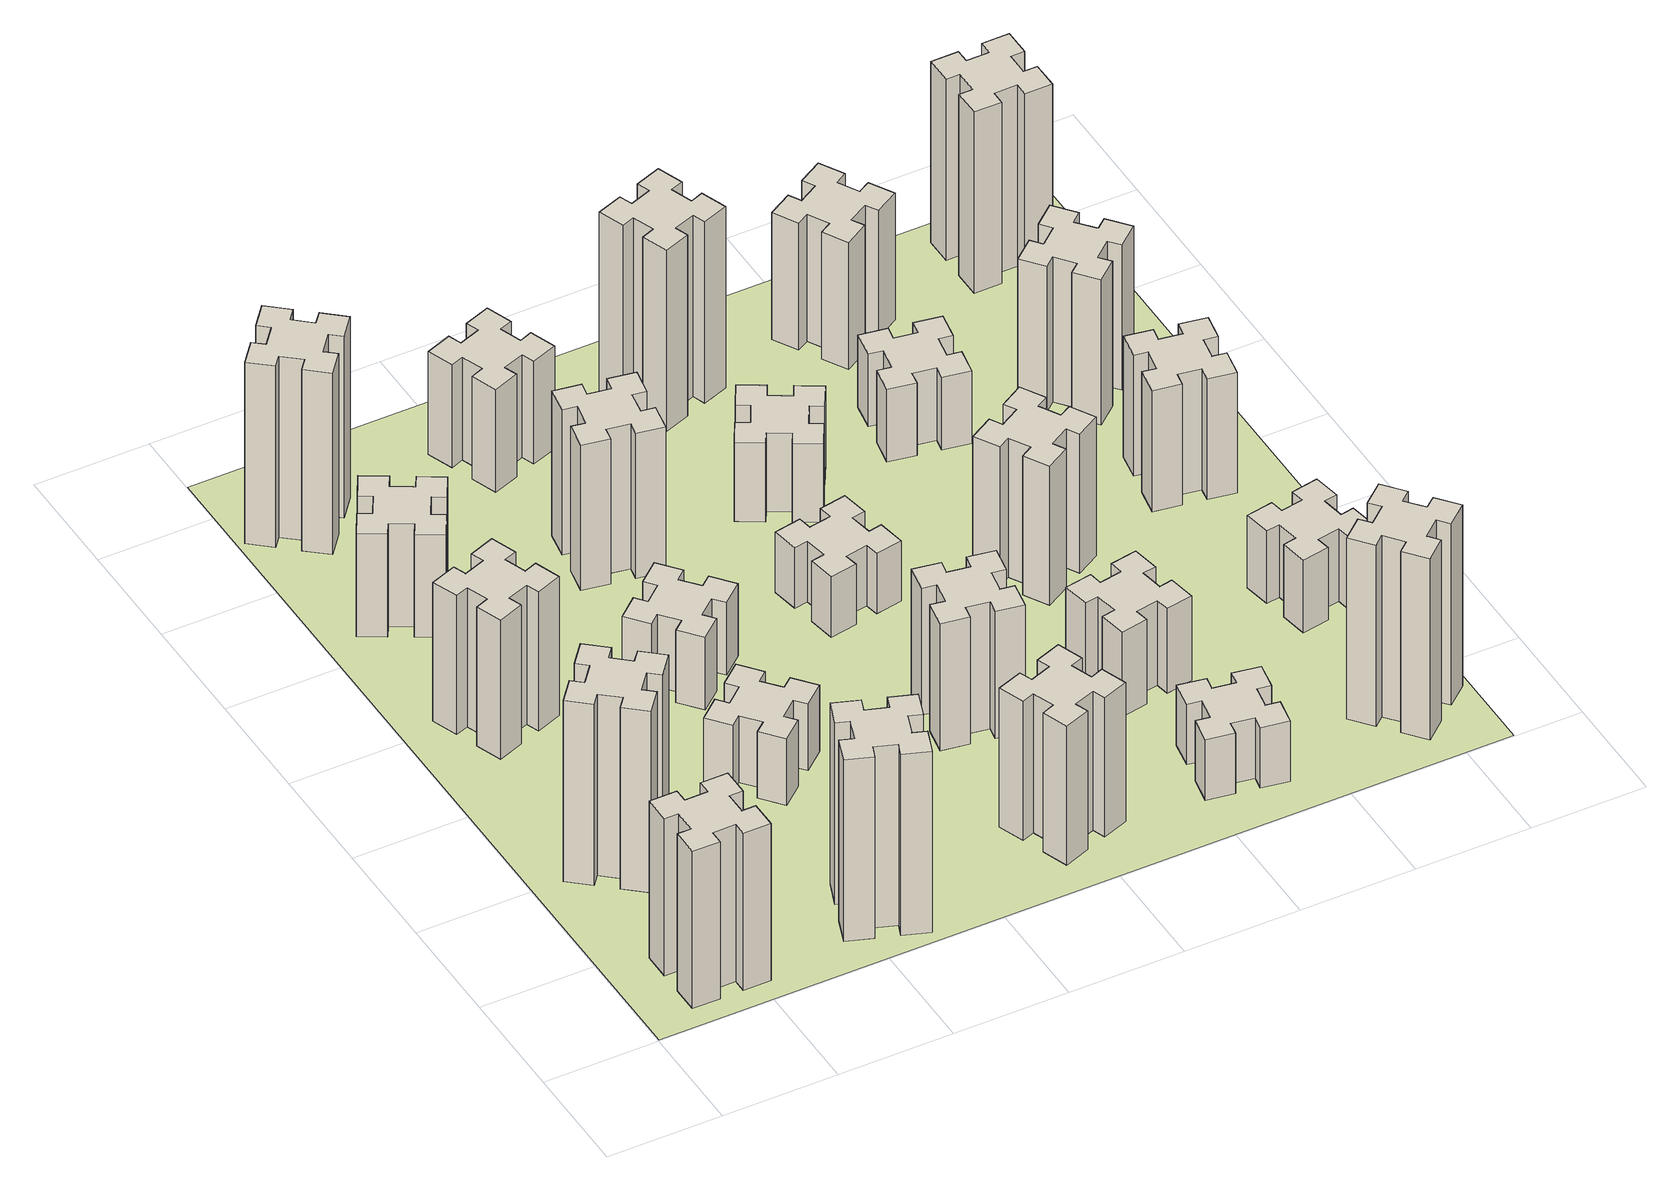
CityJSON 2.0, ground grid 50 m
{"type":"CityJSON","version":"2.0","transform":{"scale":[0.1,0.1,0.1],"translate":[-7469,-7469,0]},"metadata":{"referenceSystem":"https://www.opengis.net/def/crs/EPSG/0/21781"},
"CityObjects":{
"building1":{"type":"Building","attributes":{"class":"1000","function":"1000","usage":"1000","yearOfConstruction":2016,"roofType":"1000","measuredHeight":78,"storeysAboveGround":30,"storeysBelowGround":0},"geometry":[{"type":"Solid","lod":"1","boundaries":[[[[0,1,2,3,4,5,6,7,8,9,10,11,12,13,14,15,16,17,18,19]],[[17,16,20,21]],[[16,15,22,20]],[[15,14,23,22]],[[14,13,24,23]],[[13,12,25,24]],[[12,11,26,25]],[[11,10,27,26]],[[10,9,28,27]],[[9,8,29,28]],[[8,7,30,29]],[[7,6,31,30]],[[6,5,32,31]],[[5,4,33,32]],[[4,3,34,33]],[[3,2,35,34]],[[2,1,36,35]],[[1,0,37,36]],[[0,19,38,37]],[[19,18,39,38]],[[18,17,21,39]],[[24,25,26,27,28,29,30,31,32,33,34,35,36,37,38,39,21,20,22,23]]]]}]},
"building2":{"type":"Building","attributes":{"class":"1000","function":"1000","usage":"1000","yearOfConstruction":2016,"roofType":"1000","measuredHeight":90,"storeysAboveGround":30,"storeysBelowGround":0},"geometry":[{"type":"Solid","lod":"1","boundaries":[[[[40,41,42,43,44,45,46,47,48,49,50,51,52,53,54,55,56,57,58,59]],[[57,56,60,61]],[[56,55,62,60]],[[55,54,63,62]],[[54,53,64,63]],[[53,52,65,64]],[[52,51,66,65]],[[51,50,67,66]],[[50,49,68,67]],[[49,48,69,68]],[[48,47,70,69]],[[47,46,71,70]],[[46,45,72,71]],[[45,44,73,72]],[[44,43,74,73]],[[43,42,75,74]],[[42,41,76,75]],[[41,40,77,76]],[[40,59,78,77]],[[59,58,79,78]],[[58,57,61,79]],[[64,65,66,67,68,69,70,71,72,73,74,75,76,77,78,79,61,60,62,63]]]]}]},
"building3":{"type":"Building","attributes":{"class":"1000","function":"1000","usage":"1000","yearOfConstruction":2016,"roofType":"1000","measuredHeight":69,"storeysAboveGround":30,"storeysBelowGround":0},"geometry":[{"type":"Solid","lod":"1","boundaries":[[[[80,81,82,83,84,85,86,87,88,89,90,91,92,93,94,95,96,97,98,99]],[[97,96,100,101]],[[96,95,102,100]],[[95,94,103,102]],[[94,93,104,103]],[[93,92,105,104]],[[92,91,106,105]],[[91,90,107,106]],[[90,89,108,107]],[[89,88,109,108]],[[88,87,110,109]],[[87,86,111,110]],[[86,85,112,111]],[[85,84,113,112]],[[84,83,114,113]],[[83,82,115,114]],[[82,81,116,115]],[[81,80,117,116]],[[80,99,118,117]],[[99,98,119,118]],[[98,97,101,119]],[[104,105,106,107,108,109,110,111,112,113,114,115,116,117,118,119,101,100,102,103]]]]}]},
"building4":{"type":"Building","attributes":{"class":"1000","function":"1000","usage":"1000","yearOfConstruction":2016,"roofType":"1000","measuredHeight":51,"storeysAboveGround":30,"storeysBelowGround":0},"geometry":[{"type":"Solid","lod":"1","boundaries":[[[[120,121,122,123,124,125,126,127,128,129,130,131,132,133,134,135,136,137,138,139]],[[137,136,140,141]],[[136,135,142,140]],[[135,134,143,142]],[[134,133,144,143]],[[133,132,145,144]],[[132,131,146,145]],[[131,130,147,146]],[[130,129,148,147]],[[129,128,149,148]],[[128,127,150,149]],[[127,126,151,150]],[[126,125,152,151]],[[125,124,153,152]],[[124,123,154,153]],[[123,122,155,154]],[[122,121,156,155]],[[121,120,157,156]],[[120,139,158,157]],[[139,138,159,158]],[[138,137,141,159]],[[144,145,146,147,148,149,150,151,152,153,154,155,156,157,158,159,141,140,142,143]]]]}]},
"building5":{"type":"Building","attributes":{"class":"1000","function":"1000","usage":"1000","yearOfConstruction":2016,"roofType":"1000","measuredHeight":90,"storeysAboveGround":30,"storeysBelowGround":0},"geometry":[{"type":"Solid","lod":"1","boundaries":[[[[160,161,162,163,164,165,166,167,168,169,170,171,172,173,174,175,176,177,178,179]],[[177,176,180,181]],[[176,175,182,180]],[[175,174,183,182]],[[174,173,184,183]],[[173,172,185,184]],[[172,171,186,185]],[[171,170,187,186]],[[170,169,188,187]],[[169,168,189,188]],[[168,167,190,189]],[[167,166,191,190]],[[166,165,192,191]],[[165,164,193,192]],[[164,163,194,193]],[[163,162,195,194]],[[162,161,196,195]],[[161,160,197,196]],[[160,179,198,197]],[[179,178,199,198]],[[178,177,181,199]],[[184,185,186,187,188,189,190,191,192,193,194,195,196,197,198,199,181,180,182,183]]]]}]},
"building6":{"type":"Building","attributes":{"class":"1000","function":"1000","usage":"1000","yearOfConstruction":2016,"roofType":"1000","measuredHeight":90,"storeysAboveGround":30,"storeysBelowGround":0},"geometry":[{"type":"Solid","lod":"1","boundaries":[[[[200,201,202,203,204,205,206,207,208,209,210,211,212,213,214,215,216,217,218,219]],[[217,216,220,221]],[[216,215,222,220]],[[215,214,223,222]],[[214,213,224,223]],[[213,212,225,224]],[[212,211,226,225]],[[211,210,227,226]],[[210,209,228,227]],[[209,208,229,228]],[[208,207,230,229]],[[207,206,231,230]],[[206,205,232,231]],[[205,204,233,232]],[[204,203,234,233]],[[203,202,235,234]],[[202,201,236,235]],[[201,200,237,236]],[[200,219,238,237]],[[219,218,239,238]],[[218,217,221,239]],[[224,225,226,227,228,229,230,231,232,233,234,235,236,237,238,239,221,220,222,223]]]]}]},
"building7":{"type":"Building","attributes":{"class":"1000","function":"1000","usage":"1000","yearOfConstruction":2016,"roofType":"1000","measuredHeight":33,"storeysAboveGround":30,"storeysBelowGround":0},"geometry":[{"type":"Solid","lod":"1","boundaries":[[[[240,241,242,243,244,245,246,247,248,249,250,251,252,253,254,255,256,257,258,259]],[[257,256,260,261]],[[256,255,262,260]],[[255,254,263,262]],[[254,253,264,263]],[[253,252,265,264]],[[252,251,266,265]],[[251,250,267,266]],[[250,249,268,267]],[[249,248,269,268]],[[248,247,270,269]],[[247,246,271,270]],[[246,245,272,271]],[[245,244,273,272]],[[244,243,274,273]],[[243,242,275,274]],[[242,241,276,275]],[[241,240,277,276]],[[240,259,278,277]],[[259,258,279,278]],[[258,257,261,279]],[[264,265,266,267,268,269,270,271,272,273,274,275,276,277,278,279,261,260,262,263]]]]}]},
"building8":{"type":"Building","attributes":{"class":"1000","function":"1000","usage":"1000","yearOfConstruction":2016,"roofType":"1000","measuredHeight":36,"storeysAboveGround":30,"storeysBelowGround":0},"geometry":[{"type":"Solid","lod":"1","boundaries":[[[[280,281,282,283,284,285,286,287,288,289,290,291,292,293,294,295,296,297,298,299]],[[297,296,300,301]],[[296,295,302,300]],[[295,294,303,302]],[[294,293,304,303]],[[293,292,305,304]],[[292,291,306,305]],[[291,290,307,306]],[[290,289,308,307]],[[289,288,309,308]],[[288,287,310,309]],[[287,286,311,310]],[[286,285,312,311]],[[285,284,313,312]],[[284,283,314,313]],[[283,282,315,314]],[[282,281,316,315]],[[281,280,317,316]],[[280,299,318,317]],[[299,298,319,318]],[[298,297,301,319]],[[304,305,306,307,308,309,310,311,312,313,314,315,316,317,318,319,301,300,302,303]]]]}]},
"building9":{"type":"Building","attributes":{"class":"1000","function":"1000","usage":"1000","yearOfConstruction":2016,"roofType":"1000","measuredHeight":72,"storeysAboveGround":30,"storeysBelowGround":0},"geometry":[{"type":"Solid","lod":"1","boundaries":[[[[320,321,322,323,324,325,326,327,328,329,330,331,332,333,334,335,336,337,338,339]],[[337,336,340,341]],[[336,335,342,340]],[[335,334,343,342]],[[334,333,344,343]],[[333,332,345,344]],[[332,331,346,345]],[[331,330,347,346]],[[330,329,348,347]],[[329,328,349,348]],[[328,327,350,349]],[[327,326,351,350]],[[326,325,352,351]],[[325,324,353,352]],[[324,323,354,353]],[[323,322,355,354]],[[322,321,356,355]],[[321,320,357,356]],[[320,339,358,357]],[[339,338,359,358]],[[338,337,341,359]],[[344,345,346,347,348,349,350,351,352,353,354,355,356,357,358,359,341,340,342,343]]]]}]},
"building10":{"type":"Building","attributes":{"class":"1000","function":"1000","usage":"1000","yearOfConstruction":2016,"roofType":"1000","measuredHeight":69,"storeysAboveGround":30,"storeysBelowGround":0},"geometry":[{"type":"Solid","lod":"1","boundaries":[[[[360,361,362,363,364,365,366,367,368,369,370,371,372,373,374,375,376,377,378,379]],[[377,376,380,381]],[[376,375,382,380]],[[375,374,383,382]],[[374,373,384,383]],[[373,372,385,384]],[[372,371,386,385]],[[371,370,387,386]],[[370,369,388,387]],[[369,368,389,388]],[[368,367,390,389]],[[367,366,391,390]],[[366,365,392,391]],[[365,364,393,392]],[[364,363,394,393]],[[363,362,395,394]],[[362,361,396,395]],[[361,360,397,396]],[[360,379,398,397]],[[379,378,399,398]],[[378,377,381,399]],[[384,385,386,387,388,389,390,391,392,393,394,395,396,397,398,399,381,380,382,383]]]]}]},
"building11":{"type":"Building","attributes":{"class":"1000","function":"1000","usage":"1000","yearOfConstruction":2016,"roofType":"1000","measuredHeight":51,"storeysAboveGround":30,"storeysBelowGround":0},"geometry":[{"type":"Solid","lod":"1","boundaries":[[[[400,401,402,403,404,405,406,407,408,409,410,411,412,413,414,415,416,417,418,419]],[[417,416,420,421]],[[416,415,422,420]],[[415,414,423,422]],[[414,413,424,423]],[[413,412,425,424]],[[412,411,426,425]],[[411,410,427,426]],[[410,409,428,427]],[[409,408,429,428]],[[408,407,430,429]],[[407,406,431,430]],[[406,405,432,431]],[[405,404,433,432]],[[404,403,434,433]],[[403,402,435,434]],[[402,401,436,435]],[[401,400,437,436]],[[400,419,438,437]],[[419,418,439,438]],[[418,417,421,439]],[[424,425,426,427,428,429,430,431,432,433,434,435,436,437,438,439,421,420,422,423]]]]}]},
"building12":{"type":"Building","attributes":{"class":"1000","function":"1000","usage":"1000","yearOfConstruction":2016,"roofType":"1000","measuredHeight":63,"storeysAboveGround":30,"storeysBelowGround":0},"geometry":[{"type":"Solid","lod":"1","boundaries":[[[[440,441,442,443,444,445,446,447,448,449,450,451,452,453,454,455,456,457,458,459]],[[457,456,460,461]],[[456,455,462,460]],[[455,454,463,462]],[[454,453,464,463]],[[453,452,465,464]],[[452,451,466,465]],[[451,450,467,466]],[[450,449,468,467]],[[449,448,469,468]],[[448,447,470,469]],[[447,446,471,470]],[[446,445,472,471]],[[445,444,473,472]],[[444,443,474,473]],[[443,442,475,474]],[[442,441,476,475]],[[441,440,477,476]],[[440,459,478,477]],[[459,458,479,478]],[[458,457,461,479]],[[464,465,466,467,468,469,470,471,472,473,474,475,476,477,478,479,461,460,462,463]]]]}]},
"building13":{"type":"Building","attributes":{"class":"1000","function":"1000","usage":"1000","yearOfConstruction":2016,"roofType":"1000","measuredHeight":30,"storeysAboveGround":30,"storeysBelowGround":0},"geometry":[{"type":"Solid","lod":"1","boundaries":[[[[480,481,482,483,484,485,486,487,488,489,490,491,492,493,494,495,496,497,498,499]],[[497,496,500,501]],[[496,495,502,500]],[[495,494,503,502]],[[494,493,504,503]],[[493,492,505,504]],[[492,491,506,505]],[[491,490,507,506]],[[490,489,508,507]],[[489,488,509,508]],[[488,487,510,509]],[[487,486,511,510]],[[486,485,512,511]],[[485,484,513,512]],[[484,483,514,513]],[[483,482,515,514]],[[482,481,516,515]],[[481,480,517,516]],[[480,499,518,517]],[[499,498,519,518]],[[498,497,501,519]],[[504,505,506,507,508,509,510,511,512,513,514,515,516,517,518,519,501,500,502,503]]]]}]},
"building14":{"type":"Building","attributes":{"class":"1000","function":"1000","usage":"1000","yearOfConstruction":2016,"roofType":"1000","measuredHeight":39,"storeysAboveGround":30,"storeysBelowGround":0},"geometry":[{"type":"Solid","lod":"1","boundaries":[[[[520,521,522,523,524,525,526,527,528,529,530,531,532,533,534,535,536,537,538,539]],[[537,536,540,541]],[[536,535,542,540]],[[535,534,543,542]],[[534,533,544,543]],[[533,532,545,544]],[[532,531,546,545]],[[531,530,547,546]],[[530,529,548,547]],[[529,528,549,548]],[[528,527,550,549]],[[527,526,551,550]],[[526,525,552,551]],[[525,524,553,552]],[[524,523,554,553]],[[523,522,555,554]],[[522,521,556,555]],[[521,520,557,556]],[[520,539,558,557]],[[539,538,559,558]],[[538,537,541,559]],[[544,545,546,547,548,549,550,551,552,553,554,555,556,557,558,559,541,540,542,543]]]]}]},
"building15":{"type":"Building","attributes":{"class":"1000","function":"1000","usage":"1000","yearOfConstruction":2016,"roofType":"1000","measuredHeight":30,"storeysAboveGround":30,"storeysBelowGround":0},"geometry":[{"type":"Solid","lod":"1","boundaries":[[[[560,561,562,563,564,565,566,567,568,569,570,571,572,573,574,575,576,577,578,579]],[[577,576,580,581]],[[576,575,582,580]],[[575,574,583,582]],[[574,573,584,583]],[[573,572,585,584]],[[572,571,586,585]],[[571,570,587,586]],[[570,569,588,587]],[[569,568,589,588]],[[568,567,590,589]],[[567,566,591,590]],[[566,565,592,591]],[[565,564,593,592]],[[564,563,594,593]],[[563,562,595,594]],[[562,561,596,595]],[[561,560,597,596]],[[560,579,598,597]],[[579,578,599,598]],[[578,577,581,599]],[[584,585,586,587,588,589,590,591,592,593,594,595,596,597,598,599,581,580,582,583]]]]}]},
"building16":{"type":"Building","attributes":{"class":"1000","function":"1000","usage":"1000","yearOfConstruction":2016,"roofType":"1000","measuredHeight":90,"storeysAboveGround":30,"storeysBelowGround":0},"geometry":[{"type":"Solid","lod":"1","boundaries":[[[[600,601,602,603,604,605,606,607,608,609,610,611,612,613,614,615,616,617,618,619]],[[617,616,620,621]],[[616,615,622,620]],[[615,614,623,622]],[[614,613,624,623]],[[613,612,625,624]],[[612,611,626,625]],[[611,610,627,626]],[[610,609,628,627]],[[609,608,629,628]],[[608,607,630,629]],[[607,606,631,630]],[[606,605,632,631]],[[605,604,633,632]],[[604,603,634,633]],[[603,602,635,634]],[[602,601,636,635]],[[601,600,637,636]],[[600,619,638,637]],[[619,618,639,638]],[[618,617,621,639]],[[624,625,626,627,628,629,630,631,632,633,634,635,636,637,638,639,621,620,622,623]]]]}]},
"building17":{"type":"Building","attributes":{"class":"1000","function":"1000","usage":"1000","yearOfConstruction":2016,"roofType":"1000","measuredHeight":42,"storeysAboveGround":30,"storeysBelowGround":0},"geometry":[{"type":"Solid","lod":"1","boundaries":[[[[640,641,642,643,644,645,646,647,648,649,650,651,652,653,654,655,656,657,658,659]],[[657,656,660,661]],[[656,655,662,660]],[[655,654,663,662]],[[654,653,664,663]],[[653,652,665,664]],[[652,651,666,665]],[[651,650,667,666]],[[650,649,668,667]],[[649,648,669,668]],[[648,647,670,669]],[[647,646,671,670]],[[646,645,672,671]],[[645,644,673,672]],[[644,643,674,673]],[[643,642,675,674]],[[642,641,676,675]],[[641,640,677,676]],[[640,659,678,677]],[[659,658,679,678]],[[658,657,661,679]],[[664,665,666,667,668,669,670,671,672,673,674,675,676,677,678,679,661,660,662,663]]]]}]},
"building18":{"type":"Building","attributes":{"class":"1000","function":"1000","usage":"1000","yearOfConstruction":2016,"roofType":"1000","measuredHeight":69,"storeysAboveGround":30,"storeysBelowGround":0},"geometry":[{"type":"Solid","lod":"1","boundaries":[[[[680,681,682,683,684,685,686,687,688,689,690,691,692,693,694,695,696,697,698,699]],[[697,696,700,701]],[[696,695,702,700]],[[695,694,703,702]],[[694,693,704,703]],[[693,692,705,704]],[[692,691,706,705]],[[691,690,707,706]],[[690,689,708,707]],[[689,688,709,708]],[[688,687,710,709]],[[687,686,711,710]],[[686,685,712,711]],[[685,684,713,712]],[[684,683,714,713]],[[683,682,715,714]],[[682,681,716,715]],[[681,680,717,716]],[[680,699,718,717]],[[699,698,719,718]],[[698,697,701,719]],[[704,705,706,707,708,709,710,711,712,713,714,715,716,717,718,719,701,700,702,703]]]]}]},
"building19":{"type":"Building","attributes":{"class":"1000","function":"1000","usage":"1000","yearOfConstruction":2016,"roofType":"1000","measuredHeight":36,"storeysAboveGround":30,"storeysBelowGround":0},"geometry":[{"type":"Solid","lod":"1","boundaries":[[[[720,721,722,723,724,725,726,727,728,729,730,731,732,733,734,735,736,737,738,739]],[[737,736,740,741]],[[736,735,742,740]],[[735,734,743,742]],[[734,733,744,743]],[[733,732,745,744]],[[732,731,746,745]],[[731,730,747,746]],[[730,729,748,747]],[[729,728,749,748]],[[728,727,750,749]],[[727,726,751,750]],[[726,725,752,751]],[[725,724,753,752]],[[724,723,754,753]],[[723,722,755,754]],[[722,721,756,755]],[[721,720,757,756]],[[720,739,758,757]],[[739,738,759,758]],[[738,737,741,759]],[[744,745,746,747,748,749,750,751,752,753,754,755,756,757,758,759,741,740,742,743]]]]}]},
"building20":{"type":"Building","attributes":{"class":"1000","function":"1000","usage":"1000","yearOfConstruction":2016,"roofType":"1000","measuredHeight":90,"storeysAboveGround":30,"storeysBelowGround":0},"geometry":[{"type":"Solid","lod":"1","boundaries":[[[[760,761,762,763,764,765,766,767,768,769,770,771,772,773,774,775,776,777,778,779]],[[777,776,780,781]],[[776,775,782,780]],[[775,774,783,782]],[[774,773,784,783]],[[773,772,785,784]],[[772,771,786,785]],[[771,770,787,786]],[[770,769,788,787]],[[769,768,789,788]],[[768,767,790,789]],[[767,766,791,790]],[[766,765,792,791]],[[765,764,793,792]],[[764,763,794,793]],[[763,762,795,794]],[[762,761,796,795]],[[761,760,797,796]],[[760,779,798,797]],[[779,778,799,798]],[[778,777,781,799]],[[784,785,786,787,788,789,790,791,792,793,794,795,796,797,798,799,781,780,782,783]]]]}]},
"building21":{"type":"Building","attributes":{"class":"1000","function":"1000","usage":"1000","yearOfConstruction":2016,"roofType":"1000","measuredHeight":63,"storeysAboveGround":30,"storeysBelowGround":0},"geometry":[{"type":"Solid","lod":"1","boundaries":[[[[800,801,802,803,804,805,806,807,808,809,810,811,812,813,814,815,816,817,818,819]],[[817,816,820,821]],[[816,815,822,820]],[[815,814,823,822]],[[814,813,824,823]],[[813,812,825,824]],[[812,811,826,825]],[[811,810,827,826]],[[810,809,828,827]],[[809,808,829,828]],[[808,807,830,829]],[[807,806,831,830]],[[806,805,832,831]],[[805,804,833,832]],[[804,803,834,833]],[[803,802,835,834]],[[802,801,836,835]],[[801,800,837,836]],[[800,819,838,837]],[[819,818,839,838]],[[818,817,821,839]],[[824,825,826,827,828,829,830,831,832,833,834,835,836,837,838,839,821,820,822,823]]]]}]},
"building22":{"type":"Building","attributes":{"class":"1000","function":"1000","usage":"1000","yearOfConstruction":2016,"roofType":"1000","measuredHeight":36,"storeysAboveGround":30,"storeysBelowGround":0},"geometry":[{"type":"Solid","lod":"1","boundaries":[[[[840,841,842,843,844,845,846,847,848,849,850,851,852,853,854,855,856,857,858,859]],[[857,856,860,861]],[[856,855,862,860]],[[855,854,863,862]],[[854,853,864,863]],[[853,852,865,864]],[[852,851,866,865]],[[851,850,867,866]],[[850,849,868,867]],[[849,848,869,868]],[[848,847,870,869]],[[847,846,871,870]],[[846,845,872,871]],[[845,844,873,872]],[[844,843,874,873]],[[843,842,875,874]],[[842,841,876,875]],[[841,840,877,876]],[[840,859,878,877]],[[859,858,879,878]],[[858,857,861,879]],[[864,865,866,867,868,869,870,871,872,873,874,875,876,877,878,879,861,860,862,863]]]]}]},
"building23":{"type":"Building","attributes":{"class":"1000","function":"1000","usage":"1000","yearOfConstruction":2016,"roofType":"1000","measuredHeight":60,"storeysAboveGround":30,"storeysBelowGround":0},"geometry":[{"type":"Solid","lod":"1","boundaries":[[[[880,881,882,883,884,885,886,887,888,889,890,891,892,893,894,895,896,897,898,899]],[[897,896,900,901]],[[896,895,902,900]],[[895,894,903,902]],[[894,893,904,903]],[[893,892,905,904]],[[892,891,906,905]],[[891,890,907,906]],[[890,889,908,907]],[[889,888,909,908]],[[888,887,910,909]],[[887,886,911,910]],[[886,885,912,911]],[[885,884,913,912]],[[884,883,914,913]],[[883,882,915,914]],[[882,881,916,915]],[[881,880,917,916]],[[880,899,918,917]],[[899,898,919,918]],[[898,897,901,919]],[[904,905,906,907,908,909,910,911,912,913,914,915,916,917,918,919,901,900,902,903]]]]}]},
"building24":{"type":"Building","attributes":{"class":"1000","function":"1000","usage":"1000","yearOfConstruction":2016,"roofType":"1000","measuredHeight":72,"storeysAboveGround":30,"storeysBelowGround":0},"geometry":[{"type":"Solid","lod":"1","boundaries":[[[[920,921,922,923,924,925,926,927,928,929,930,931,932,933,934,935,936,937,938,939]],[[937,936,940,941]],[[936,935,942,940]],[[935,934,943,942]],[[934,933,944,943]],[[933,932,945,944]],[[932,931,946,945]],[[931,930,947,946]],[[930,929,948,947]],[[929,928,949,948]],[[928,927,950,949]],[[927,926,951,950]],[[926,925,952,951]],[[925,924,953,952]],[[924,923,954,953]],[[923,922,955,954]],[[922,921,956,955]],[[921,920,957,956]],[[920,939,958,957]],[[939,938,959,958]],[[938,937,941,959]],[[944,945,946,947,948,949,950,951,952,953,954,955,956,957,958,959,941,940,942,943]]]]}]},
"building25":{"type":"Building","attributes":{"class":"1000","function":"1000","usage":"1000","yearOfConstruction":2016,"roofType":"1000","measuredHeight":90,"storeysAboveGround":30,"storeysBelowGround":0},"geometry":[{"type":"Solid","lod":"1","boundaries":[[[[960,961,962,963,964,965,966,967,968,969,970,971,972,973,974,975,976,977,978,979]],[[977,976,980,981]],[[976,975,982,980]],[[975,974,983,982]],[[974,973,984,983]],[[973,972,985,984]],[[972,971,986,985]],[[971,970,987,986]],[[970,969,988,987]],[[969,968,989,988]],[[968,967,990,989]],[[967,966,991,990]],[[966,965,992,991]],[[965,964,993,992]],[[964,963,994,993]],[[963,962,995,994]],[[962,961,996,995]],[[961,960,997,996]],[[960,979,998,997]],[[979,978,999,998]],[[978,977,981,999]],[[984,985,986,987,988,989,990,991,992,993,994,995,996,997,998,999,981,980,982,983]]]]}]},
"landuse1":{"type":"LandUse","attributes":{"name":"plot1","function":"1010"},"geometry":[{"type":"MultiSurface","lod":"1","boundaries":[[[1000,1001,1002,1003]]]}]}
},
"vertices":[
[265,325,0],[265,225,0],[205,225,0],[205,105,0],[325,105,0],[325,165,0],[425,165,0],[425,105,0],[545,105,0],[545,225,0],[485,225,0],[485,325,0],[545,325,0],[545,445,0],[425,445,0],[425,385,0],[325,385,0],[325,445,0],[205,445,0],[205,325,0],[325,385,780],[325,445,780],[425,385,780],[425,445,780],[545,445,780],[545,325,780],[485,325,780],[485,225,780],[545,225,780],[545,105,780],[425,105,780],[425,165,780],[325,165,780],[325,105,780],[205,105,780],[205,225,780],[265,225,780],[265,325,780],[205,325,780],[205,445,780],
[484,1067,0],[408,1132,0],[446,1178,0],[354,1255,0],[277,1163,0],[323,1124,0],[259,1048,0],[213,1086,0],[136,994,0],[228,917,0],[266,963,0],[343,899,0],[304,853,0],[396,776,0],[473,868,0],[427,906,0],[492,983,0],[538,944,0],[615,1036,0],[523,1113,0],[492,983,900],[538,944,900],[427,906,900],[473,868,900],[396,776,900],[304,853,900],[343,899,900],[266,963,900],[228,917,900],[136,994,900],[213,1086,900],[259,1048,900],[323,1124,900],[277,1163,900],[354,1255,900],[446,1178,900],[408,1132,900],[484,1067,900],[523,1113,900],[615,1036,900],
[366,1835,0],[460,1869,0],[480,1813,0],[593,1854,0],[552,1967,0],[496,1946,0],[462,2040,0],[518,2060,0],[477,2173,0],[364,2132,0],[385,2076,0],[291,2042,0],[270,2098,0],[157,2057,0],[199,1944,0],[255,1965,0],[289,1871,0],[233,1850,0],[274,1737,0],[387,1779,0],[289,1871,690],[233,1850,690],[255,1965,690],[199,1944,690],[157,2057,690],[270,2098,690],[291,2042,690],[385,2076,690],[364,2132,690],[477,2173,690],[518,2060,690],[462,2040,690],[496,1946,690],[552,1967,690],[593,1854,690],[480,1813,690],[460,1869,690],[366,1835,690],[387,1779,690],[274,1737,690],
[446,2597,0],[496,2684,0],[548,2654,0],[608,2758,0],[504,2818,0],[474,2766,0],[387,2816,0],[417,2868,0],[313,2928,0],[253,2824,0],[305,2794,0],[255,2707,0],[203,2737,0],[143,2633,0],[247,2573,0],[277,2625,0],[364,2575,0],[334,2523,0],[438,2463,0],[498,2567,0],[364,2575,510],[334,2523,510],[277,2625,510],[247,2573,510],[143,2633,510],[203,2737,510],[255,2707,510],[305,2794,510],[253,2824,510],[313,2928,510],[417,2868,510],[387,2816,510],[474,2766,510],[504,2818,510],[608,2758,510],[548,2654,510],[496,2684,510],[446,2597,510],[498,2567,510],[438,2463,510],
[1029,360,0],[995,266,0],[939,287,0],[897,174,0],[1010,133,0],[1031,189,0],[1125,155,0],[1104,99,0],[1217,57,0],[1258,170,0],[1202,191,0],[1236,285,0],[1292,264,0],[1333,377,0],[1220,418,0],[1200,362,0],[1106,396,0],[1127,452,0],[1014,493,0],[973,380,0],[1106,396,900],[1127,452,900],[1200,362,900],[1220,418,900],[1333,377,900],[1292,264,900],[1236,285,900],[1202,191,900],[1258,170,900],[1217,57,900],[1104,99,900],[1125,155,900],[1031,189,900],[1010,133,900],[897,174,900],[939,287,900],[995,266,900],[1029,360,900],[973,380,900],[1014,493,900],
[384,3387,0],[308,3452,0],[346,3498,0],[254,3575,0],[177,3483,0],[223,3444,0],[159,3368,0],[113,3406,0],[36,3314,0],[128,3237,0],[166,3283,0],[243,3219,0],[204,3173,0],[296,3096,0],[373,3188,0],[327,3226,0],[392,3303,0],[438,3264,0],[515,3356,0],[423,3433,0],[392,3303,900],[438,3264,900],[327,3226,900],[373,3188,900],[296,3096,900],[204,3173,900],[243,3219,900],[166,3283,900],[128,3237,900],[36,3314,900],[113,3406,900],[159,3368,900],[223,3444,900],[177,3483,900],[254,3575,900],[346,3498,900],[308,3452,900],[384,3387,900],[423,3433,900],[515,3356,900],
[1083,1332,0],[1006,1267,0],[968,1313,0],[876,1236,0],[953,1144,0],[999,1183,0],[1063,1106,0],[1017,1068,0],[1094,976,0],[1186,1053,0],[1148,1099,0],[1224,1163,0],[1263,1117,0],[1355,1194,0],[1278,1286,0],[1232,1248,0],[1167,1324,0],[1213,1363,0],[1136,1455,0],[1044,1378,0],[1167,1324,330],[1213,1363,330],[1232,1248,330],[1278,1286,330],[1355,1194,330],[1263,1117,330],[1224,1163,330],[1148,1099,330],[1186,1053,330],[1094,976,330],[1017,1068,330],[1063,1106,330],[999,1183,330],[953,1144,330],[876,1236,330],[968,1313,330],[1006,1267,330],[1083,1332,330],[1044,1378,330],[1136,1455,330],
[1083,1972,0],[1006,1907,0],[968,1953,0],[876,1876,0],[953,1784,0],[999,1823,0],[1063,1746,0],[1017,1708,0],[1094,1616,0],[1186,1693,0],[1148,1739,0],[1224,1803,0],[1263,1757,0],[1355,1834,0],[1278,1926,0],[1232,1888,0],[1167,1964,0],[1213,2003,0],[1136,2095,0],[1044,2018,0],[1167,1964,360],[1213,2003,360],[1232,1888,360],[1278,1926,360],[1355,1834,360],[1263,1757,360],[1224,1803,360],[1148,1739,360],[1186,1693,360],[1094,1616,360],[1017,1708,360],[1063,1746,360],[999,1823,360],[953,1784,360],[876,1876,360],[968,1953,360],[1006,1907,360],[1083,1972,360],[1044,2018,360],[1136,2095,360],
[1315,2527,0],[1332,2625,0],[1391,2615,0],[1412,2733,0],[1294,2754,0],[1284,2695,0],[1185,2712,0],[1196,2771,0],[1077,2792,0],[1057,2674,0],[1116,2664,0],[1098,2565,0],[1039,2576,0],[1018,2457,0],[1137,2437,0],[1147,2496,0],[1245,2478,0],[1235,2419,0],[1353,2398,0],[1374,2517,0],[1245,2478,720],[1235,2419,720],[1147,2496,720],[1137,2437,720],[1018,2457,720],[1039,2576,720],[1098,2565,720],[1116,2664,720],[1057,2674,720],[1077,2792,720],[1196,2771,720],[1185,2712,720],[1284,2695,720],[1294,2754,720],[1412,2733,720],[1391,2615,720],[1332,2625,720],[1315,2527,720],[1374,2517,720],[1353,2398,720],
[1965,496,0],[1871,462,0],[1850,518,0],[1737,477,0],[1779,364,0],[1835,385,0],[1869,291,0],[1813,270,0],[1854,157,0],[1967,199,0],[1946,255,0],[2040,289,0],[2060,233,0],[2173,274,0],[2132,387,0],[2076,366,0],[2042,460,0],[2098,480,0],[2057,593,0],[1944,552,0],[2042,460,690],[2098,480,690],[2076,366,690],[2132,387,690],[2173,274,690],[2060,233,690],[2040,289,690],[1946,255,690],[1967,199,690],[1854,157,690],[1813,270,690],[1869,291,690],[1835,385,690],[1779,364,690],[1737,477,690],[1850,518,690],[1871,462,690],[1965,496,690],[1944,552,690],[2057,593,690],
[1125,3456,0],[1031,3422,0],[1010,3478,0],[897,3437,0],[939,3324,0],[995,3345,0],[1029,3251,0],[973,3230,0],[1014,3117,0],[1127,3159,0],[1106,3215,0],[1200,3249,0],[1220,3193,0],[1333,3234,0],[1292,3347,0],[1236,3326,0],[1202,3420,0],[1258,3440,0],[1217,3553,0],[1104,3512,0],[1202,3420,510],[1258,3440,510],[1236,3326,510],[1292,3347,510],[1333,3234,510],[1220,3193,510],[1200,3249,510],[1106,3215,510],[1127,3159,510],[1014,3117,510],[973,3230,510],[1029,3251,510],[995,3345,510],[939,3324,510],[897,3437,510],[1010,3478,510],[1031,3422,510],[1125,3456,510],[1104,3512,510],[1217,3553,510],
[2055,1047,0],[2072,1145,0],[2131,1135,0],[2152,1253,0],[2034,1274,0],[2024,1215,0],[1925,1232,0],[1936,1291,0],[1817,1312,0],[1797,1194,0],[1856,1184,0],[1838,1085,0],[1779,1096,0],[1758,977,0],[1877,957,0],[1887,1016,0],[1985,998,0],[1975,939,0],[2093,918,0],[2114,1037,0],[1985,998,630],[1975,939,630],[1887,1016,630],[1877,957,630],[1758,977,630],[1779,1096,630],[1838,1085,630],[1856,1184,630],[1797,1194,630],[1817,1312,630],[1936,1291,630],[1925,1232,630],[2024,1215,630],[2034,1274,630],[2152,1253,630],[2131,1135,630],[2072,1145,630],[2055,1047,630],[2114,1037,630],[2093,918,630],
[1972,1925,0],[1955,2024,0],[2014,2034,0],[1993,2152,0],[1875,2131,0],[1885,2072,0],[1787,2055,0],[1777,2114,0],[1658,2093,0],[1679,1975,0],[1738,1985,0],[1756,1887,0],[1697,1877,0],[1717,1758,0],[1836,1779,0],[1825,1838,0],[1924,1856,0],[1934,1797,0],[2052,1817,0],[2031,1936,0],[1924,1856,300],[1934,1797,300],[1825,1838,300],[1836,1779,300],[1717,1758,300],[1697,1877,300],[1756,1887,300],[1738,1985,300],[1679,1975,300],[1658,2093,300],[1777,2114,300],[1787,2055,300],[1885,2072,300],[1875,2131,300],[1993,2152,300],[2014,2034,300],[1955,2024,300],[1972,1925,300],[2031,1936,300],[2052,1817,300],
[2026,2497,0],[2076,2584,0],[2128,2554,0],[2188,2658,0],[2084,2718,0],[2054,2666,0],[1967,2716,0],[1997,2768,0],[1893,2828,0],[1833,2724,0],[1885,2694,0],[1835,2607,0],[1783,2637,0],[1723,2533,0],[1827,2473,0],[1857,2525,0],[1944,2475,0],[1914,2423,0],[2018,2363,0],[2078,2467,0],[1944,2475,390],[1914,2423,390],[1857,2525,390],[1827,2473,390],[1723,2533,390],[1783,2637,390],[1835,2607,390],[1885,2694,390],[1833,2724,390],[1893,2828,390],[1997,2768,390],[1967,2716,390],[2054,2666,390],[2084,2718,390],[2188,2658,390],[2128,2554,390],[2076,2584,390],[2026,2497,390],[2078,2467,390],[2018,2363,390],
[2596,444,0],[2578,345,0],[2519,356,0],[2498,237,0],[2617,217,0],[2627,276,0],[2725,258,0],[2715,199,0],[2833,178,0],[2854,297,0],[2795,307,0],[2812,405,0],[2871,395,0],[2892,513,0],[2774,534,0],[2764,475,0],[2665,492,0],[2676,551,0],[2557,572,0],[2537,454,0],[2665,492,300],[2676,551,300],[2764,475,300],[2774,534,300],[2892,513,300],[2871,395,300],[2812,405,300],[2795,307,300],[2854,297,300],[2833,178,300],[2715,199,300],[2725,258,300],[2627,276,300],[2617,217,300],[2498,237,300],[2519,356,300],[2578,345,300],[2596,444,300],[2537,454,300],[2557,572,300],
[1865,3456,0],[1771,3422,0],[1750,3478,0],[1637,3437,0],[1679,3324,0],[1735,3345,0],[1769,3251,0],[1713,3230,0],[1754,3117,0],[1867,3159,0],[1846,3215,0],[1940,3249,0],[1960,3193,0],[2073,3234,0],[2032,3347,0],[1976,3326,0],[1942,3420,0],[1998,3440,0],[1957,3553,0],[1844,3512,0],[1942,3420,900],[1998,3440,900],[1976,3326,900],[2032,3347,900],[2073,3234,900],[1960,3193,900],[1940,3249,900],[1846,3215,900],[1867,3159,900],[1754,3117,900],[1713,3230,900],[1769,3251,900],[1735,3345,900],[1679,3324,900],[1637,3437,900],[1750,3478,900],[1771,3422,900],[1865,3456,900],[1844,3512,900],[1957,3553,900],
[2625,1132,0],[2527,1115,0],[2517,1174,0],[2398,1153,0],[2419,1035,0],[2478,1045,0],[2496,947,0],[2437,937,0],[2457,818,0],[2576,839,0],[2565,898,0],[2664,916,0],[2674,857,0],[2792,877,0],[2771,996,0],[2712,985,0],[2695,1084,0],[2754,1094,0],[2733,1212,0],[2615,1191,0],[2695,1084,420],[2754,1094,420],[2712,985,420],[2771,996,420],[2792,877,420],[2674,857,420],[2664,916,420],[2565,898,420],[2576,839,420],[2457,818,420],[2437,937,420],[2496,947,420],[2478,1045,420],[2419,1035,420],[2398,1153,420],[2517,1174,420],[2527,1115,420],[2625,1132,420],[2615,1191,420],[2733,1212,420],
[2475,1744,0],[2525,1657,0],[2473,1627,0],[2533,1523,0],[2637,1583,0],[2607,1635,0],[2694,1685,0],[2724,1633,0],[2828,1693,0],[2768,1797,0],[2716,1767,0],[2666,1854,0],[2718,1884,0],[2658,1988,0],[2554,1928,0],[2584,1876,0],[2497,1826,0],[2467,1878,0],[2363,1818,0],[2423,1714,0],[2497,1826,690],[2467,1878,690],[2584,1876,690],[2554,1928,690],[2658,1988,690],[2718,1884,690],[2666,1854,690],[2716,1767,690],[2768,1797,690],[2828,1693,690],[2724,1633,690],[2694,1685,690],[2607,1635,690],[2637,1583,690],[2533,1523,690],[2473,1627,690],[2525,1657,690],[2475,1744,690],[2423,1714,690],[2363,1818,690],
[2664,2795,0],[2565,2812,0],[2576,2871,0],[2457,2892,0],[2437,2774,0],[2496,2764,0],[2478,2665,0],[2419,2676,0],[2398,2557,0],[2517,2537,0],[2527,2596,0],[2625,2578,0],[2615,2519,0],[2733,2498,0],[2754,2617,0],[2695,2627,0],[2712,2725,0],[2771,2715,0],[2792,2833,0],[2674,2854,0],[2712,2725,360],[2771,2715,360],[2695,2627,360],[2754,2617,360],[2733,2498,360],[2615,2519,360],[2625,2578,360],[2527,2596,360],[2517,2537,360],[2398,2557,360],[2419,2676,360],[2478,2665,360],[2496,2764,360],[2437,2774,360],[2457,2892,360],[2576,2871,360],[2565,2812,360],[2664,2795,360],[2674,2854,360],[2792,2833,360],
[3468,259,0],[3544,323,0],[3583,277,0],[3675,354,0],[3598,446,0],[3552,408,0],[3487,484,0],[3533,523,0],[3456,615,0],[3364,538,0],[3403,492,0],[3326,427,0],[3288,473,0],[3196,396,0],[3273,304,0],[3319,343,0],[3383,266,0],[3337,228,0],[3414,136,0],[3506,213,0],[3383,266,900],[3337,228,900],[3319,343,900],[3273,304,900],[3196,396,900],[3288,473,900],[3326,427,900],[3403,492,900],[3364,538,900],[3456,615,900],[3533,523,900],[3487,484,900],[3552,408,900],[3598,446,900],[3675,354,900],[3583,277,900],[3544,323,900],[3468,259,900],[3506,213,900],[3414,136,900],
[2716,3347,0],[2666,3434,0],[2718,3464,0],[2658,3568,0],[2554,3508,0],[2584,3456,0],[2497,3406,0],[2467,3458,0],[2363,3398,0],[2423,3294,0],[2475,3324,0],[2525,3237,0],[2473,3207,0],[2533,3103,0],[2637,3163,0],[2607,3215,0],[2694,3265,0],[2724,3213,0],[2828,3273,0],[2768,3377,0],[2694,3265,630],[2724,3213,630],[2607,3215,630],[2637,3163,630],[2533,3103,630],[2473,3207,630],[2525,3237,630],[2475,3324,630],[2423,3294,630],[2363,3398,630],[2467,3458,630],[2497,3406,630],[2584,3456,630],[2554,3508,630],[2658,3568,630],[2718,3464,630],[2666,3434,630],[2716,3347,630],[2768,3377,630],[2828,3273,630],
[3465,1232,0],[3367,1215,0],[3357,1274,0],[3238,1253,0],[3259,1135,0],[3318,1145,0],[3336,1047,0],[3277,1037,0],[3297,918,0],[3416,939,0],[3405,998,0],[3504,1016,0],[3514,957,0],[3632,977,0],[3611,1096,0],[3552,1085,0],[3535,1184,0],[3594,1194,0],[3573,1312,0],[3455,1291,0],[3535,1184,360],[3594,1194,360],[3552,1085,360],[3611,1096,360],[3632,977,360],[3514,957,360],[3504,1016,360],[3405,998,360],[3416,939,360],[3297,918,360],[3277,1037,360],[3336,1047,360],[3318,1145,360],[3259,1135,360],[3238,1253,360],[3357,1274,360],[3367,1215,360],[3465,1232,360],[3455,1291,360],[3573,1312,360],
[3267,1856,0],[3365,1838,0],[3355,1779,0],[3473,1758,0],[3494,1877,0],[3435,1887,0],[3452,1985,0],[3511,1975,0],[3532,2093,0],[3414,2114,0],[3404,2055,0],[3305,2072,0],[3316,2131,0],[3197,2152,0],[3177,2034,0],[3236,2024,0],[3218,1925,0],[3159,1936,0],[3138,1817,0],[3257,1797,0],[3218,1925,600],[3159,1936,600],[3236,2024,600],[3177,2034,600],[3197,2152,600],[3316,2131,600],[3305,2072,600],[3404,2055,600],[3414,2114,600],[3532,2093,600],[3511,1975,600],[3452,1985,600],[3435,1887,600],[3494,1877,600],[3473,1758,600],[3355,1779,600],[3365,1838,600],[3267,1856,600],[3257,1797,600],[3138,1817,600],
[3119,2563,0],[3183,2486,0],[3137,2448,0],[3214,2356,0],[3306,2433,0],[3268,2479,0],[3344,2543,0],[3383,2497,0],[3475,2574,0],[3398,2666,0],[3352,2628,0],[3287,2704,0],[3333,2743,0],[3256,2835,0],[3164,2758,0],[3203,2712,0],[3126,2647,0],[3088,2693,0],[2996,2616,0],[3073,2524,0],[3126,2647,720],[3088,2693,720],[3203,2712,720],[3164,2758,720],[3256,2835,720],[3333,2743,720],[3287,2704,720],[3352,2628,720],[3398,2666,720],[3475,2574,720],[3383,2497,720],[3344,2543,720],[3268,2479,720],[3306,2433,720],[3214,2356,720],[3137,2448,720],[3183,2486,720],[3119,2563,720],[3073,2524,720],[2996,2616,720],
[3285,3325,0],[3385,3325,0],[3385,3265,0],[3505,3265,0],[3505,3385,0],[3445,3385,0],[3445,3485,0],[3505,3485,0],[3505,3605,0],[3385,3605,0],[3385,3545,0],[3285,3545,0],[3285,3605,0],[3165,3605,0],[3165,3485,0],[3225,3485,0],[3225,3385,0],[3165,3385,0],[3165,3265,0],[3285,3265,0],[3225,3385,900],[3165,3385,900],[3225,3485,900],[3165,3485,900],[3165,3605,900],[3285,3605,900],[3285,3545,900],[3385,3545,900],[3385,3605,900],[3505,3605,900],[3505,3485,900],[3445,3485,900],[3445,3385,900],[3505,3385,900],[3505,3265,900],[3385,3265,900],[3385,3325,900],[3285,3325,900],[3285,3265,900],[3165,3265,900],
[5,3705,0],[3705,3705,0],[3705,5,0],[5,5,0]
]}
